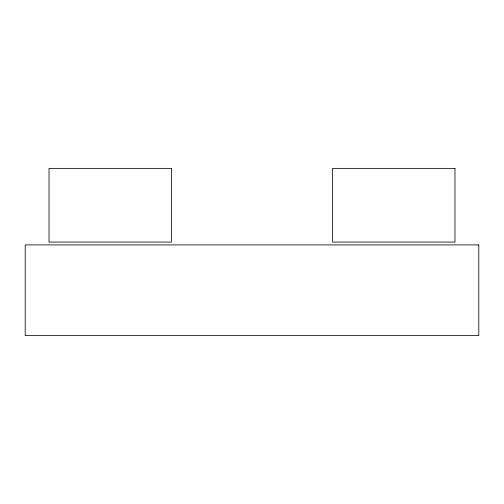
<?xml version="1.0" encoding="UTF-8"?>
<svg xmlns="http://www.w3.org/2000/svg" width="504" height="504" viewBox="0 0 504 504"><rect width="100%" height="100%" fill="white"/><g stroke="black" fill="none" stroke-linecap="round" stroke-linejoin="round"><path stroke-width="0.76" d="M171.473 168.368L49.027 168.368L49.027 242.071L171.473 242.071L171.473 168.368M454.973 168.368L332.527 168.368L332.527 242.071L454.973 242.071L454.973 168.368M478.8 244.912L25.2 244.912L25.2 335.632L478.8 335.632L478.8 244.912"/></g></svg>
